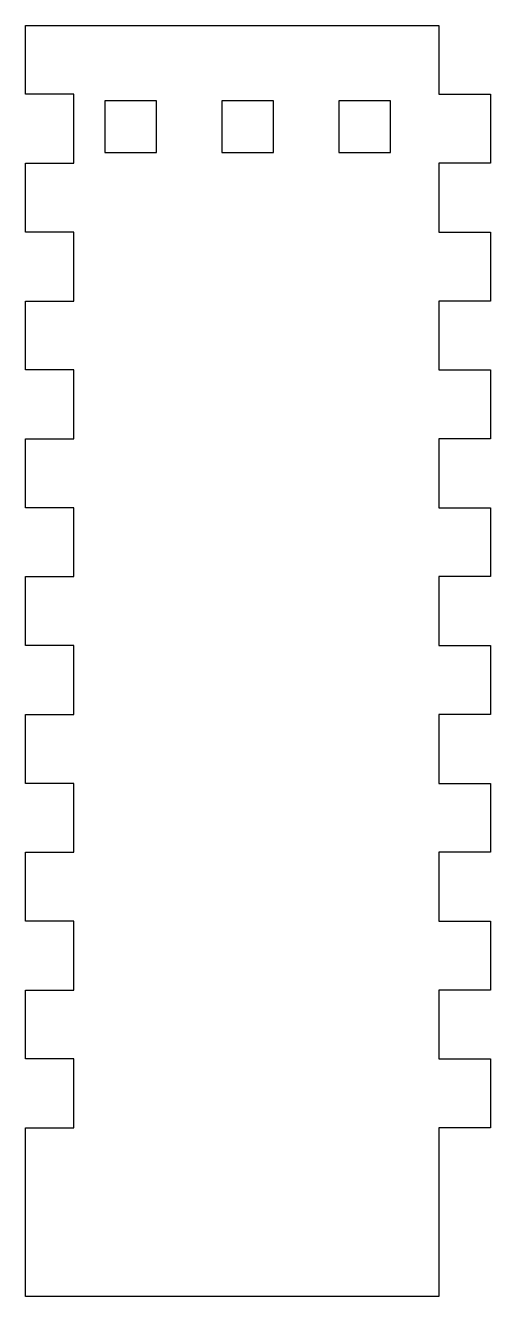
# Model space of a CAD drawing. Header units: millimetres. Extents: x 14.3 to 48, y 85.8 to 178.
import ezdxf

# ---------------------------------------------------------------- set-up
doc = ezdxf.new("R2010")
doc.units = ezdxf.units.MM
doc.layers.get('0').update_dxf_attribs({"linetype": 'CONTINUOUS'})

msp = doc.modelspace()

# ---------------------------------------------------------------- linework, layer by layer
for points in [[(14.25, 85.76), (14.25, 98), (17.751, 98), (17.751, 103), (14.25, 103), (14.25, 108), (17.751, 108), (17.751, 113), (14.25, 113), (14.25, 118), (17.751, 118), (17.751, 123), (14.25, 123), (14.25, 128), (17.751, 128), (17.751, 133), (14.25, 133), (14.25, 138), (17.751, 138), (17.751, 143), (14.25, 143), (14.25, 148), (17.751, 148), (17.751, 153), (14.25, 153), (14.25, 158), (17.751, 158), (17.751, 163), (14.25, 163), (14.25, 168), (17.751, 168), (17.751, 173), (14.25, 173), (14.25, 178), (44.25, 178), (44.25, 173), (48, 173), (48, 168), (44.25, 168), (44.25, 163), (48, 163), (48, 158), (44.25, 158), (44.25, 153), (48, 153), (48, 148), (44.25, 148), (44.25, 143), (48, 143), (48, 138), (44.25, 138), (44.25, 133), (48, 133), (48, 128), (44.25, 128), (44.25, 123), (48, 123), (48, 118), (44.25, 118), (44.25, 113), (48, 113), (48, 108), (44.25, 108), (44.25, 103), (48, 103), (48, 98), (44.25, 98), (44.25, 85.76)], [(23.75, 172.531), (20, 172.531), (20, 168.781), (23.75, 168.781)], [(32.25, 172.531), (28.5, 172.531), (28.5, 168.781), (32.25, 168.781)], [(40.75, 172.531), (37, 172.531), (37, 168.781), (40.75, 168.781)]]:
    msp.add_lwpolyline(points, close=True)

doc.saveas('drawing.dxf')
